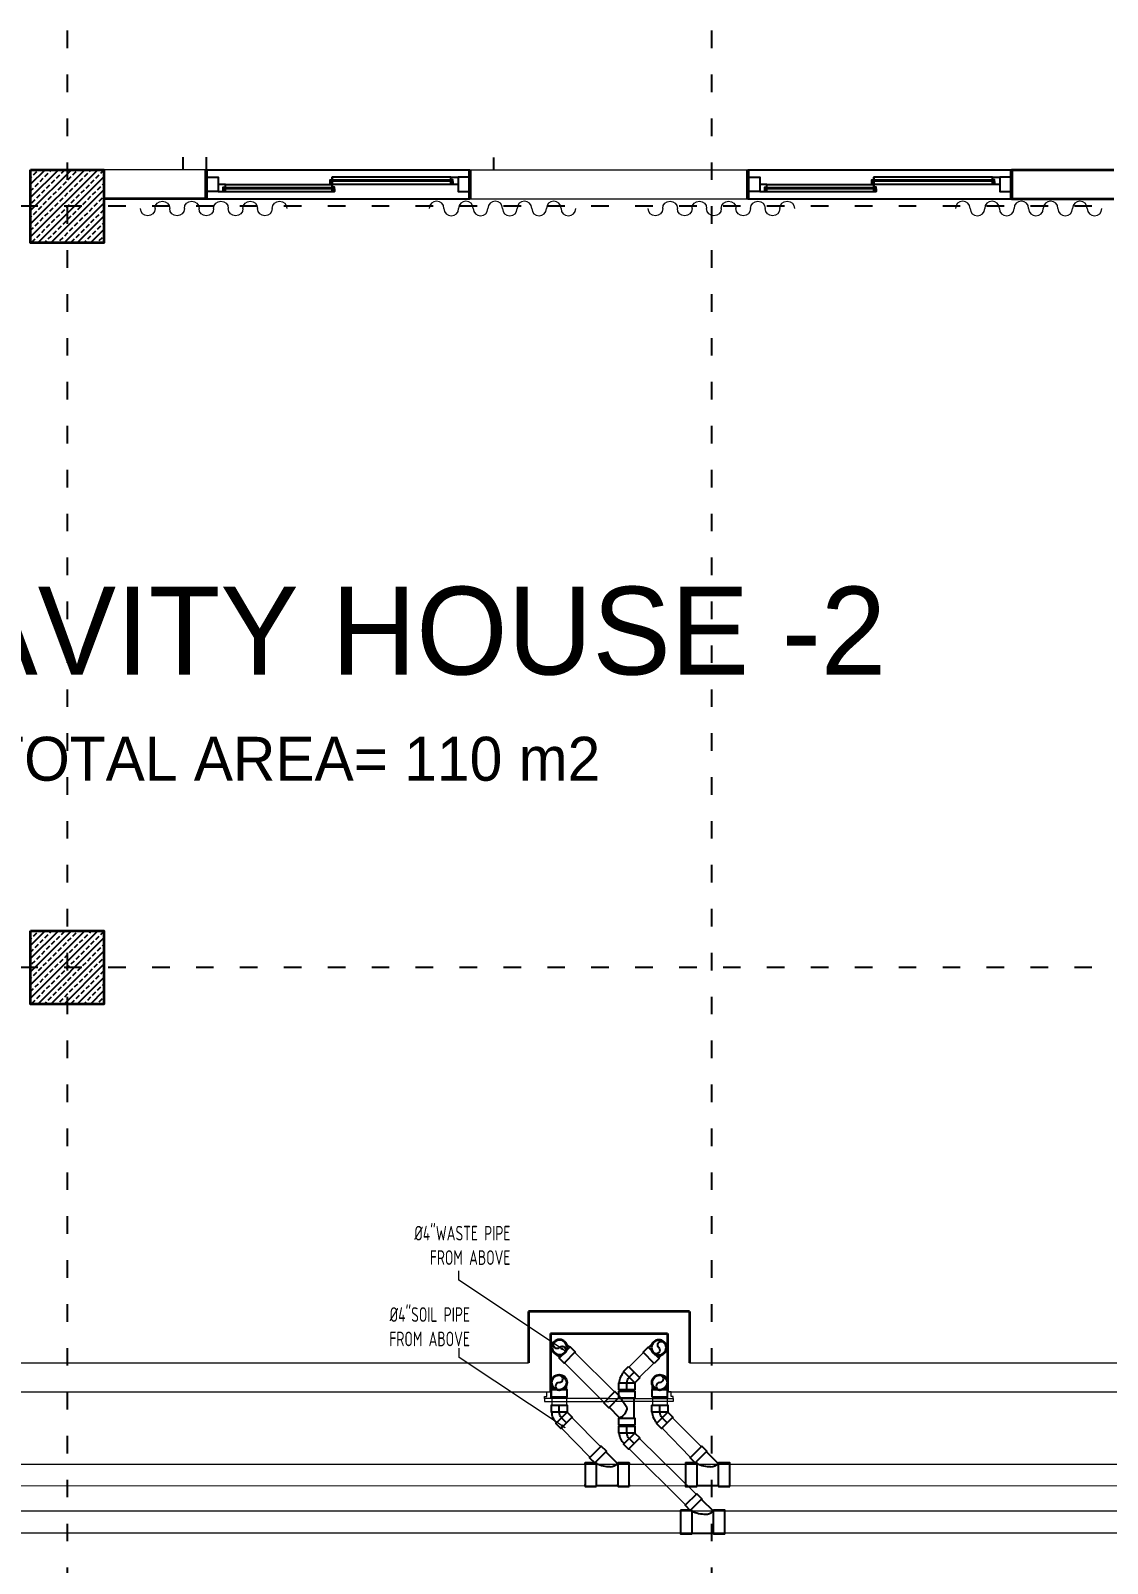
# Model space of a CAD drawing. Header units: millimetres. Extents: x 626118 to 667468, y 4481694 to 4492717.
# Drawn here: x 639545 to 640281, y 4491032 to 4492079 of the extents above; entities that cross this region are included whole.
import ezdxf

# ---------------------------------------------------------------- set-up
doc = ezdxf.new("R2010")
doc.units = ezdxf.units.MM
for name, pattern in [('ACAD_ISO03W100', [30, 12, -18]), ('CENTER2', [1.125, 0.75, -0.125, 0.125, -0.125]), ('DUZ', [500, 500])]:
    doc.linetypes.add(name, pattern=pattern)
doc.layers.get('0').update_dxf_attribs({"color": 1, "linetype": 'DUZ'})
for name, color, linetype in [('AGAC', 116, 'Continuous'), ('DR-TEXT', 3, 'Continuous'), ('DR-WASTE PIPE', 5, 'CENTER2'), ('KOLTAR_F', 145, 'Continuous'), ('PEN', 161, 'Continuous'), ('PVC', 3, 'Continuous'), ('söve', 26, 'DUZ')]:
    doc.layers.add(name, color=color, linetype=linetype)
for name, color, linetype, lineweight in [('cam', 143, 'Continuous', 20), ('DUV', 220, 'Continuous', 50), ('DUVAR', 7, 'Continuous', 35), ('FE_PERDE', 205, 'Continuous', 15), ('gor25', 142, 'Continuous', 25), ('iç duvar', 7, 'Continuous', 50), ('KAPEN', 151, 'Continuous', 9), ('KOLON_F', 3, 'Continuous', 35)]:
    doc.layers.add(name, color=color, linetype=linetype, lineweight=lineweight)
doc.styles.add('din.shx', font='din.shx', dxfattribs={"width": 0.7})

# ---------------------------------------------------------------- blocks, each defined once
blk = doc.blocks.new('GEN_BLOCK00601')
at = {"linetype": 'Continuous', "ltscale": 50}
for centre, start, end in [((50, 50), 0, 180), ((150, 50), 180, 0), ((250, 50), 0, 180), ((350, 50), 180, 0), ((450, 50), 0, 180), ((550, 50), 180, 0), ((650, 50), 0, 180), ((750, 50), 180, 0), ((850, 50), 0, 180), ((950, 50), 180, 0)]:
    blk.add_arc(centre, 50, start, end, dxfattribs=at)
for tag in ['FLOOR', 'Sfb']:
    blk.add_attdef(tag, (0, 0), '', height=1)
blk = doc.blocks.new('PVC4')
for p, q in [((-55, 57), (-60, 57)), ((0, 57), (5, 57)), ((-55, -57), (-60, -57)), ((0, -57), (5, -57))]:
    blk.add_line(p, q)
blk.add_lwpolyline([(0, -62), (0, 62), (-55, 62), (-55, -62)], close=True)
blk = doc.blocks.new('PVC6')
for p, q in [((-86.5, 82.5), (-93, 82.5)), ((0, 82.5), (6.5, 82.5)), ((-86.5, -82.5), (-93, -82.5)), ((0, -82.5), (6.5, -82.5))]:
    blk.add_line(p, q)
blk.add_lwpolyline([(0, -89), (0, 89), (-81.5, 89, 0.4142136), (-86.5, 84), (-86.5, -84, 0.4142136), (-81.5, -89)], format="xyb", close=True)
blk = doc.blocks.new('PY64')
for p, q in [((-82, 162), (-82, 2)), ((79, -1), (171, 91))]:
    blk.add_line(p, q)
at = {"color": 9}
for centre, radius, start, end in [((298, 60), 238, 154.7041, 180), ((142, 60), 82.9, 180, 223.6032)]:
    blk.add_arc(centre, radius, start, end, dxfattribs=at)
for name, p, rotation in [('PVC6', (0, 248), 90), ('PVC4', (170, 170), 44.9999999999999), ('PVC6', (0, -84), 270)]:
    blk.add_blockref(name, p, dxfattribs=dict(rotation=rotation))
blk = doc.blocks.new('P454')
at = {"color": 8}
blk.add_lwpolyline([(57, 57), (18, 18, 0.198912), (0, -25), (0, -80)], format="xyb", dxfattribs=at)
blk.add_arc((60, -25), 117, 135, 180)
for p, rotation in [((57, 57), 45), ((0, -80), 270)]:
    blk.add_blockref('PVC4', p, dxfattribs=dict(rotation=rotation))
blk = doc.blocks.new('P904A')
for p, q in [((-57, -57), (-57, -24)), ((57, -57), (57, -24))]:
    blk.add_line(p, q)
blk.add_circle((0, 0), 62)
at = {"color": 9}
blk.add_circle((0, 0), 57, dxfattribs=at)
for centre, start, end in [((0, -28), 90, 270), ((0, 28), 270, 90)]:
    blk.add_arc(centre, 28.5, start, end, dxfattribs=at)
at = {"rotation": 270}
blk.add_blockref('PVC4', (0, -112), dxfattribs=at)
blk = doc.blocks.new('A$Cbc8c2464')
at = {"layer": 'DR-WASTE PIPE', "color": 6, "linetype": 'Continuous', "lineweight": 18, "ltscale": 12}
for p, q in [((0.5, 60.7), (0.5, 55.9)), ((10.5, 60.7), (10.5, 55.9)), ((69.2, 60.7), (69.2, 56)), ((79.1, 60.7), (79.1, 56)), ((14.3, 46.8), (33.5, 27.5, 0)), ((82.9, 46.8), (102.2, 27.5, 0)), ((7.3, 39.7), (26.2, 20.2, 0)), ((76, 39.6), (95, 20.1, 0))]:
    blk.add_line(p, q, dxfattribs=at)
at = {"layer": 'PVC', "xscale": 0.08748200112126518, "yscale": 0.08748200112126518, "zscale": 0.08748200112126518}
for p in [(5.4, 71), (74.1, 71)]:
    blk.add_blockref('P904A', p, dxfattribs=at)
at = {"layer": 'PVC'}
for name, p, xscale, yscale, zscale, rotation in [('P454', (5.5, 48.5), -0.08762939043845829, 0.08762939043845829, 0.08762939043845829, 180), ('P454', (74.2, 48.5), -0.08762939043845829, 0.08762939043845829, 0.08762939043845829, 180), ('PY64', (45.6, 8.1, 0), 0.090881797833463, 0.090881797833463, 0.090881797833463, 89.99999999999999), ('PY64', (114.3, 8.1, 0), 0.090881797833463, 0.090881797833463, 0.090881797833463, 89.99999999999999)]:
    blk.add_blockref(name, p, dxfattribs=dict(at, xscale=xscale, yscale=yscale, zscale=zscale, rotation=rotation))
blk = doc.blocks.new('PY4')
for p, q in [((-57, -27), (-57, 129)), ((0, 57), (51, 129)), ((57, -24), (139, 58))]:
    blk.add_line(p, q)
blk.add_arc((86, 57), 85.5, 180, 250.5288)
for p, rotation in [((0, 184), 90), ((137, 137), 45), ((0, -82), 270)]:
    blk.add_blockref('PVC4', p, dxfattribs=dict(rotation=rotation))
blk = doc.blocks.new('A$Cd5ec20cc')
at = {"layer": 'DR-WASTE PIPE', "linetype": 'Continuous', "lineweight": 18, "ltscale": 12}
for p, q in [((37.8, 90.3), (11.4, 116.8)), ((18.4, 123.8), (44.9, 97.4)), ((64.7, 123.6), (55.1, 114)), ((71.8, 116.5), (62.3, 107.2)), ((62.5, 65), (100.9, 27.5)), ((55.5, 57.9), (93.5, 20.2))]:
    blk.add_line(p, q, dxfattribs=at)
at = {"layer": 'PVC'}
for name, p, xscale, yscale, zscale, rotation in [('P904A', (7.7, 127.5), -0.08748200112126518, 0.08748200112126518, 0.08748200112126518, 45.1343432630909), ('P904A', (75.5, 127.3), -0.08748200112126518, 0.08748200112126518, 0.08748200112126518, 314.7932117919452), ('P454', (53.7, 105.5), -0.08762939043845827, 0.08762939043845827, 0.08762939043845827, 135.0000000107184), ('P454', (53.7, 66.7), -0.08762939043845827, 0.08762939043845827, 0.08762939043845827, 180.2529245815914), ('PY64', (112.9, 8.1), 0.090881797833463, 0.090881797833463, 0.090881797833463, 89.99999999999999)]:
    blk.add_blockref(name, p, dxfattribs=dict(at, xscale=xscale, yscale=yscale, zscale=zscale, rotation=rotation))
at = {"layer": 'PVC', "xscale": -0.08755647272676778, "yscale": 0.08755647272676778, "zscale": 0.08755647272676778}
blk.add_blockref('PY4', (53.7, 81.5), dxfattribs=at)
blk = doc.blocks.new('A$C9070866a')
at = {"layer": 'iç duvar', "color": 1, "linetype": 'Continuous', "lineweight": 5}
for p, q in [((54.5, 72.2, 0), (6.4, 0)), ((54.5, 72.2, 0), (52.5, 70.3)), ((54.5, 72.2, 0), (53.4, 69.6)), ((6.4, 0), (0, 0))]:
    blk.add_line(p, q, dxfattribs=at)

msp = doc.modelspace()

# ---------------------------------------------------------------- hatches: boundary and pattern name
at = {"layer": 'KOLTAR_F'}
h = msp.add_hatch(dxfattribs=at)
h.set_pattern_fill('ANSI33', color=256, style=0)
h.set_pattern_definition([(45, (-21037.995, -12428.142), (-4.4901280605, 4.4901280605), []), (45, (-21033.505, -12428.142), (-4.4901280605, 4.4901280605), [3.175, -1.5875])])
h.paths.add_polyline_path([(639545.48, 4491984.33), (639595.48, 4491984.33), (639595.48, 4491934.33), (639545.48, 4491934.33)])
h = msp.add_hatch(dxfattribs=at)
h.set_pattern_fill('ANSI33', color=256, style=0)
h.set_pattern_definition([(45, (-21037.995, -12948.142), (-4.4901280605, 4.4901280605), []), (45, (-21033.505, -12948.142), (-4.4901280605, 4.4901280605), [3.175, -1.5875])])
h.paths.add_polyline_path([(639545.48, 4491464.33), (639595.48, 4491464.33), (639595.48, 4491414.33), (639545.48, 4491414.33)])

# ---------------------------------------------------------------- linework, layer by layer
at = {"color": 232, "linetype": 'ACAD_ISO03W100'}
for p, q in [((639570.48, 4492079.33), (639570.48, 4488949.33)), ((640010.48, 4492079.33), (640010.48, 4488949.33)), ((641170.48, 4491959.33), (637230.48, 4491959.33)), ((641170.48, 4491439.33), (637230.48, 4491439.33))]:
    msp.add_line(p, q, dxfattribs=at)
at = {"layer": 'AGAC'}
for p, q in [((639665.48, 4491984.33), (639845.48, 4491984.33)), ((640035.48, 4491984.33), (640215.48, 4491984.33)), ((639665.48, 4491964.33), (639845.48, 4491964.33)), ((640035.48, 4491964.33), (640215.48, 4491964.33))]:
    msp.add_line(p, q, dxfattribs=at)
at = {"layer": 'cam'}
for p, q in [((639676.98, 4491972.33), (639752.98, 4491972.33)), ((639676.98, 4491971.83), (639752.98, 4491971.83)), ((639833.98, 4491977.33), (639749.98, 4491977.33)), ((639833.98, 4491976.83), (639749.98, 4491976.83)), ((639833.98, 4491976.33), (639749.98, 4491976.33)), ((640046.98, 4491972.33), (640122.98, 4491972.33)), ((640046.98, 4491971.83), (640122.98, 4491971.83)), ((640203.98, 4491977.33), (640119.98, 4491977.33)), ((640203.98, 4491976.83), (640119.98, 4491976.83)), ((640203.98, 4491976.33), (640119.98, 4491976.33)), ((639676.98, 4491971.33), (639752.98, 4491971.33)), ((640046.98, 4491971.33), (640122.98, 4491971.33))]:
    msp.add_line(p, q, dxfattribs=at)
at = {"layer": 'DR-WASTE PIPE', "color": 6, "linetype": 'Continuous', "lineweight": 18, "ltscale": 12}
for p, q in [((641075.48, 4491099.69, 0), (637802.63, 4491099.69, 0)), ((637802.63, 4491084.81, -0.01), (641075.48, 4491085.65, -0.02))]:
    msp.add_line(p, q, dxfattribs=at)
at = {"layer": 'DR-WASTE PIPE', "linetype": 'Continuous', "lineweight": 18, "ltscale": 12}
for p, q in [((641075.48, 4491067.9, 0), (637800.47, 4491067.9, 0)), ((641075.48, 4491052.89), (637799.88, 4491052.89))]:
    msp.add_line(p, q, dxfattribs=at)
at = {"layer": 'DUV'}
for p, q in [((639665.48, 4491964.33), (639665.48, 4491984.33)), ((639845.48, 4491964.33), (639845.48, 4491984.33)), ((640035.48, 4491964.33), (640035.48, 4491984.33)), ((640035.48, 4491964.33), (640035.48, 4491984.33)), ((640035.48, 4491964.33), (640035.48, 4491984.33)), ((640215.48, 4491964.33), (640215.48, 4491984.33)), ((640215.48, 4491964.33), (640215.48, 4491984.33)), ((640215.48, 4491964.33), (640215.48, 4491984.33))]:
    msp.add_line(p, q, dxfattribs=at)
at = {"layer": 'DUVAR'}
for p, q in [((639665.48, 4491964.33), (639665.48, 4491984.33)), ((639845.48, 4491964.33), (639845.48, 4491984.33)), ((640035.48, 4491964.33), (640035.48, 4491984.33)), ((640215.48, 4491984.33), (640285.48, 4491984.33)), ((640215.48, 4491964.33), (640215.48, 4491984.33)), ((639665.48, 4491964.33), (639595.48, 4491964.33)), ((640215.48, 4491964.33), (640285.48, 4491964.33)), ((639995.48, 4491204.33), (639885.48, 4491204.33)), ((639885.48, 4491204.33), (639885.48, 4491169.33)), ((639995.48, 4491204.33), (639995.48, 4491169.33)), ((639900.48, 4491189.33), (639980.48, 4491189.33)), ((639900.48, 4491189.33), (639900.48, 4491149.33)), ((639980.48, 4491189.33), (639980.48, 4491149.33))]:
    msp.add_line(p, q, dxfattribs=at)
at = {"layer": 'gor25'}
for p, q in [((639678.48, 4491974.33), (639751.48, 4491974.33)), ((639832.48, 4491979.33), (639751.48, 4491979.33)), ((639832.48, 4491974.33), (639751.48, 4491974.33)), ((640048.48, 4491974.33), (640121.48, 4491974.33)), ((640202.48, 4491979.33), (640121.48, 4491979.33)), ((640202.48, 4491974.33), (640121.48, 4491974.33)), ((639678.48, 4491969.33), (639751.48, 4491969.33)), ((640048.48, 4491969.33), (640121.48, 4491969.33))]:
    msp.add_line(p, q, dxfattribs=at)
at = {"layer": 'iç duvar', "color": 7, "lineweight": 18}
for p, q in [((639665.48, 4491984.33), (639595.48, 4491984.33)), ((639845.48, 4491984.33), (640035.48, 4491984.33)), ((639845.48, 4491964.33), (640035.48, 4491964.33)), ((639255.48, 4491169.33), (639885.48, 4491169.33)), ((639995.48, 4491169.33), (640625.48, 4491169.33)), ((639240.48, 4491149.33), (639900.48, 4491149.33)), ((639980.48, 4491149.33), (640530.48, 4491149.33))]:
    msp.add_line(p, q, dxfattribs=at)
at = {"layer": 'KAPEN'}
for points in [[(639900.48, 4491144.83), (639896.48, 4491144.83), (639896.48, 4491146.33), (639897.98, 4491146.33), (639897.98, 4491149.33), (639900.48, 4491149.33), (639900.48, 4491144.83)], [(639900.48, 4491144.83), (639896.48, 4491144.83), (639896.48, 4491146.33), (639897.98, 4491146.33), (639897.98, 4491149.33), (639900.48, 4491149.33), (639900.48, 4491144.83)], [(639980.48, 4491144.83), (639984.48, 4491144.83), (639984.48, 4491146.33), (639982.98, 4491146.33), (639982.98, 4491149.33), (639980.48, 4491149.33), (639980.48, 4491144.83)]]:
    msp.add_lwpolyline(points, close=True, dxfattribs=at)
for points in [[(639940.48, 4491144.83), (639896.48, 4491144.83), (639896.48, 4491142.83), (639940.48, 4491142.83)], [(639940.48, 4491144.83), (639984.48, 4491144.83), (639984.48, 4491142.83), (639940.48, 4491142.83)]]:
    msp.add_lwpolyline(points, dxfattribs=at)
at = {"layer": 'KOLON_F'}
for points in [[(639545.48, 4491984.33), (639595.48, 4491984.33), (639595.48, 4491934.33), (639545.48, 4491934.33)], [(639545.48, 4491464.33), (639595.48, 4491464.33), (639595.48, 4491414.33), (639545.48, 4491414.33)]]:
    msp.add_lwpolyline(points, close=True, dxfattribs=at)
at = {"layer": 'PEN'}
for points in [[(639673.48, 4491979.33), (639673.48, 4491979.33), (639673.48, 4491969.33), (639665.48, 4491969.33), (639665.48, 4491969.33), (639665.48, 4491979.33), (639665.48, 4491979.33), (639665.48, 4491979.33), (639673.48, 4491979.33)], [(639673.48, 4491974.33), (639673.48, 4491974.33), (639673.48, 4491969.33), (639676.98, 4491969.33), (639676.98, 4491971.33), (639676.98, 4491972.33), (639678.48, 4491972.33), (639678.48, 4491974.33), (639673.48, 4491974.33)], [(639751.48, 4491979.33), (639751.48, 4491979.33), (639751.48, 4491974.33), (639749.98, 4491974.33), (639749.98, 4491976.33), (639749.98, 4491977.33), (639751.48, 4491977.33), (639751.48, 4491979.33), (639751.48, 4491979.33)], [(639749.98, 4491974.33), (639751.48, 4491974.33), (639751.48, 4491976.33), (639749.98, 4491976.33)], [(639751.48, 4491974.33), (639751.48, 4491974.33), (639751.48, 4491969.33), (639752.98, 4491969.33), (639752.98, 4491971.33), (639752.98, 4491972.33), (639751.48, 4491972.33), (639751.48, 4491974.33), (639751.48, 4491974.33)], [(639837.48, 4491979.33), (639837.48, 4491979.33), (639837.48, 4491974.33), (639833.98, 4491974.33), (639833.98, 4491976.33), (639833.98, 4491977.33), (639832.48, 4491977.33), (639832.48, 4491979.33), (639837.48, 4491979.33)], [(639833.98, 4491974.33), (639832.48, 4491974.33), (639832.48, 4491976.33), (639833.98, 4491976.33)], [(639837.48, 4491979.33), (639837.48, 4491979.33), (639837.48, 4491969.33), (639845.48, 4491969.33), (639845.48, 4491969.33), (639845.48, 4491979.33), (639845.48, 4491979.33), (639845.48, 4491979.33), (639837.48, 4491979.33)], [(640043.48, 4491979.33), (640043.48, 4491979.33), (640043.48, 4491969.33), (640035.48, 4491969.33), (640035.48, 4491969.33), (640035.48, 4491979.33), (640035.48, 4491979.33), (640035.48, 4491979.33), (640043.48, 4491979.33)], [(640043.48, 4491974.33), (640043.48, 4491974.33), (640043.48, 4491969.33), (640046.98, 4491969.33), (640046.98, 4491971.33), (640046.98, 4491972.33), (640048.48, 4491972.33), (640048.48, 4491974.33), (640043.48, 4491974.33)], [(640121.48, 4491979.33), (640121.48, 4491979.33), (640121.48, 4491974.33), (640119.98, 4491974.33), (640119.98, 4491976.33), (640119.98, 4491977.33), (640121.48, 4491977.33), (640121.48, 4491979.33), (640121.48, 4491979.33)], [(640119.98, 4491974.33), (640121.48, 4491974.33), (640121.48, 4491976.33), (640119.98, 4491976.33)], [(640121.48, 4491974.33), (640121.48, 4491974.33), (640121.48, 4491969.33), (640122.98, 4491969.33), (640122.98, 4491971.33), (640122.98, 4491972.33), (640121.48, 4491972.33), (640121.48, 4491974.33), (640121.48, 4491974.33)], [(640207.48, 4491979.33), (640207.48, 4491979.33), (640207.48, 4491974.33), (640203.98, 4491974.33), (640203.98, 4491976.33), (640203.98, 4491977.33), (640202.48, 4491977.33), (640202.48, 4491979.33), (640207.48, 4491979.33)], [(640203.98, 4491974.33), (640202.48, 4491974.33), (640202.48, 4491976.33), (640203.98, 4491976.33)], [(640207.48, 4491979.33), (640207.48, 4491979.33), (640207.48, 4491969.33), (640215.48, 4491969.33), (640215.48, 4491969.33), (640215.48, 4491979.33), (640215.48, 4491979.33), (640215.48, 4491979.33), (640207.48, 4491979.33)], [(639676.98, 4491969.33), (639678.48, 4491969.33), (639678.48, 4491971.33), (639676.98, 4491971.33)], [(639752.98, 4491969.33), (639751.48, 4491969.33), (639751.48, 4491971.33), (639752.98, 4491971.33)], [(640046.98, 4491969.33), (640048.48, 4491969.33), (640048.48, 4491971.33), (640046.98, 4491971.33)], [(640122.98, 4491969.33), (640121.48, 4491969.33), (640121.48, 4491971.33), (640122.98, 4491971.33)]]:
    msp.add_lwpolyline(points, close=True, dxfattribs=at)
at = {"layer": 'söve'}
for p, q in [((639649.35, 4491992.91), (639649.35, 4491984.33)), ((639665.48, 4491992.91), (639665.48, 4491984.33)), ((639861.62, 4491992.7), (639861.62, 4491984.33))]:
    msp.add_line(p, q, dxfattribs=at)

# ---------------------------------------------------------------- block references
at = {"layer": 'FE_PERDE', "yscale": 0.10000020265579, "zscale": 0.10000020265579, "rotation": 180}
for p, xscale in [((639620.48, 4491962.83), -0.10000020265579), ((640277.22, 4491962.83), 0.10000020265579)]:
    msp.add_blockref('GEN_BLOCK00601', p, dxfattribs=dict(at, xscale=xscale))
at = {"layer": 'FE_PERDE', "extrusion": (0, 0, -1), "yscale": 0.10000020265579, "zscale": -0.10000020265579, "rotation": 180}
for p, xscale in [((-639917.81, 4491962.83), -0.10000020265579), ((-639967.26, 4491962.83), 0.10000020265579)]:
    msp.add_blockref('GEN_BLOCK00601', p, dxfattribs=dict(at, xscale=xscale))
at = {"layer": 'iç duvar', "color": 1, "linetype": 'Continuous', "lineweight": 5, "rotation": 270}
for p in [(639838.01, 4491232.07), (639838.3, 4491179.27)]:
    msp.add_blockref('A$C9070866a', p, dxfattribs=at)
at = {"layer": 'iç duvar', "color": 1, "linetype": 'Continuous', "lineweight": 18}
for name, p in [('A$Cd5ec20cc', (639899.07, 4491052.3)), ('A$Cbc8c2464', (639901.1, 4491084.76, -0.01))]:
    msp.add_blockref(name, p, dxfattribs=at)

# ---------------------------------------------------------------- texts
at = {"attachment_point": 1}
for s, width, insert, char_height in [('{\\fCentury Gothic|b0|i0|c162|p34;\\C7;PRAVITY HOUSE -2}', 710.4957, (639385.33, 4491699.44), 60), ('{\\fCentury Gothic|b0|i0|c162|p34;\\C7; TOTAL AREA= 110 m2}', 458.8958, (639505.36, 4491596.91), 30)]:
    msp.add_mtext_dynamic_manual_height_columns(s, width=width, gutter_width=12.5, heights=[0], dxfattribs=dict(at, insert=insert, char_height=char_height))
at = {"layer": 'DR-TEXT', "char_height": 10, "width": 110.1758, "attachment_point": 9, "style": 'din.shx'}
for s, insert in [('%%C4"WASTE PIPE\\PFROM ABOVE ', (639873.21, 4491236.1, 0)), ('%%C4"SOIL PIPE\\PFROM ABOVE ', (639845.57, 4491180.52, 0))]:
    msp.add_mtext(s, dxfattribs=dict(at, insert=insert))

doc.saveas('drawing.dxf')
